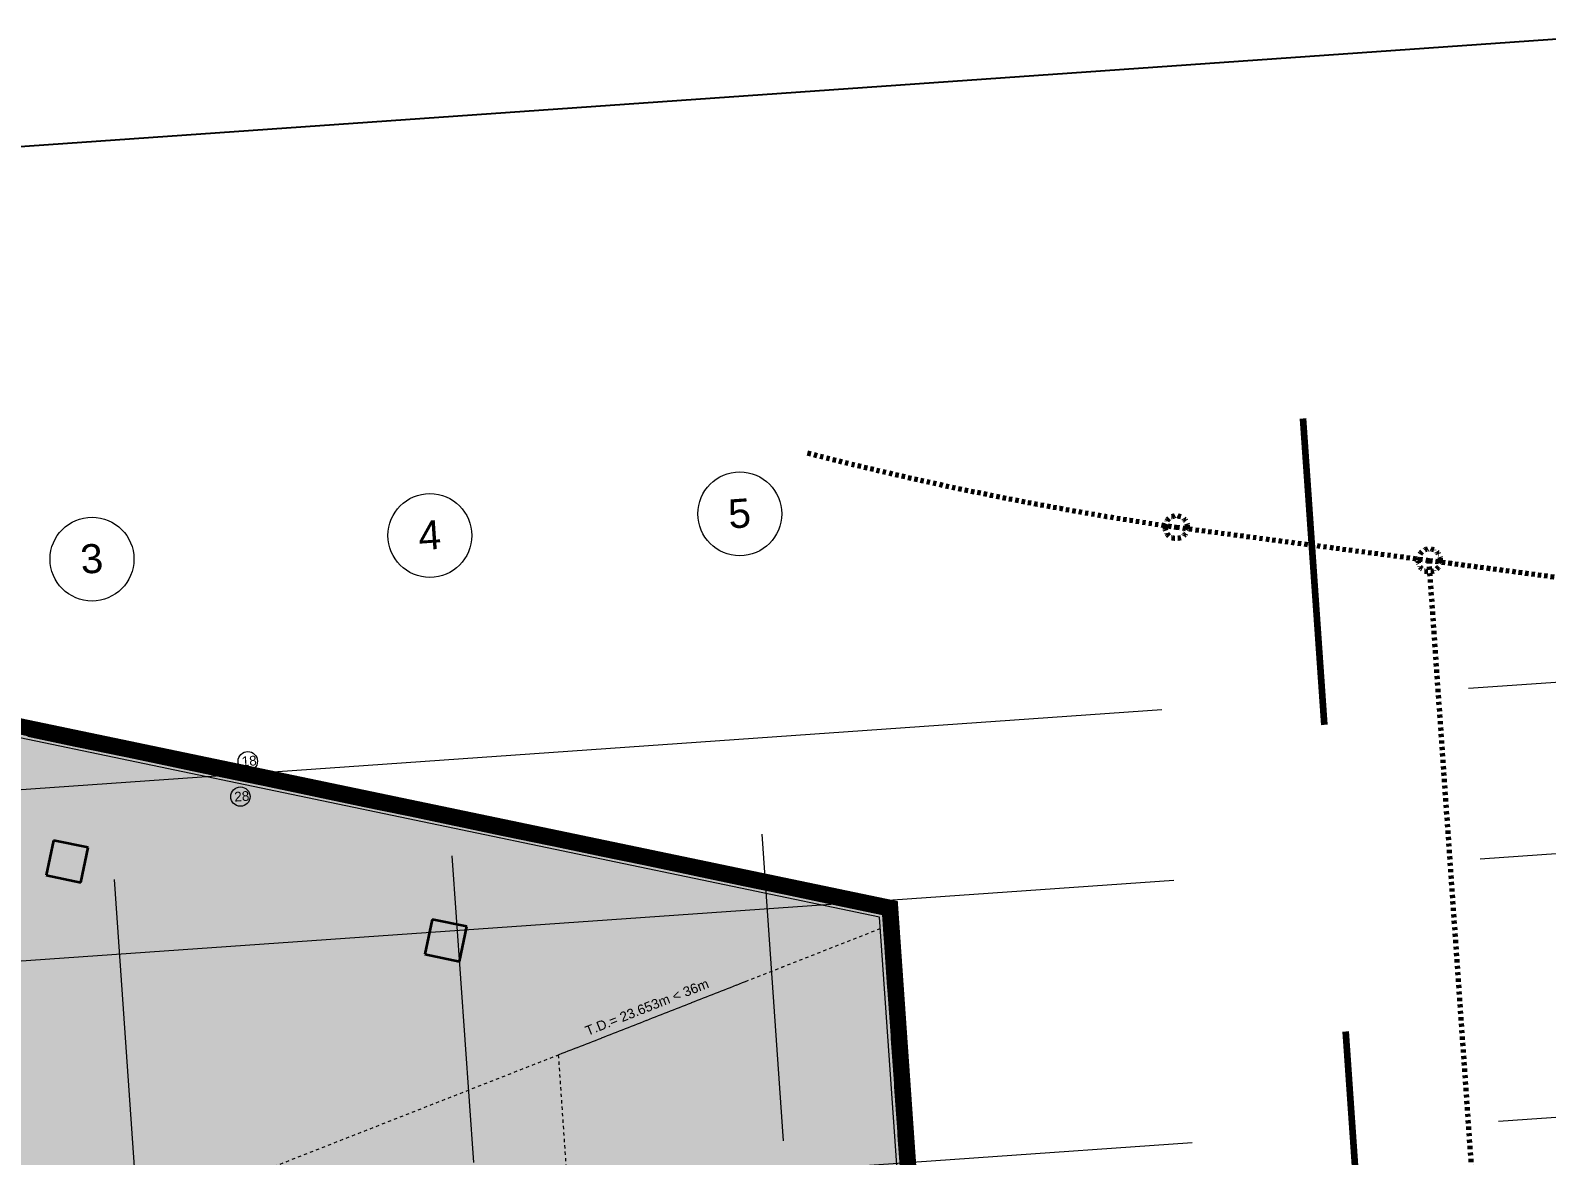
# Model space of a CAD drawing. Header units: millimetres. Extents: x 50357 to 985146, y 723188 to 1803594.
# Drawn here: x 829942.8 to 829989.81, y 817702.2 to 817737.08 of the extents above; entities that cross this region are included whole.
import ezdxf

# ---------------------------------------------------------------- set-up
doc = ezdxf.new("R2010")
doc.units = ezdxf.units.MM
doc.header["$LTSCALE"] = 3
doc.header["$MEASUREMENT"] = 0
for name, pattern in [('Dash', [6.35, 3.175, -3.175]), ('Double dash', [55, 20, -5, 10, -5, 10, -5]), ('Grid Line', [22.225, 12.7, -3.175, 3.175, -3.175]), ('moe', [6, 3, -1, 0, -1, 0, -1])]:
    doc.linetypes.add(name, pattern=pattern)
doc.layers.get('Defpoints').update_dxf_attribs({"color": 32})
for name, color, linetype, lineweight in [('A-ANNO-MATC', 214, 'Dash', 140), ('A-ANNO-NOTE', 131, 'Continuous', 13), ('A-GLAZ-CWMG', 51, 'Continuous', 13), ('C-PROP-LINE', 91, 'Double dash', 25), ('G-ANNO-TEXT', 231, 'Continuous', 9), ('S-GRID', 1, 'Continuous', 9), ('S-GRID-IDEN', 1, 'Continuous', 9)]:
    doc.layers.add(name, color=color, linetype=linetype, lineweight=lineweight)
for name, color, linetype, lineweight, true_color in [('A-FLOR', 7, 'Continuous', 5, 0x6e6e6e), ('A-GENM', 7, 'Continuous', 13, 0x6e6e6e), ('A-WALL', 7, 'Continuous', 13, 0x6e6e6e), ('S-COLS', 7, 'Continuous', 13, 0x6e6e6e)]:
    doc.layers.add(name, color=color, linetype=linetype, lineweight=lineweight, true_color=true_color)
doc.styles.add('Arial', font='arial.ttf', dxfattribs={"height": 2})
doc.styles.add('Arial_1', font='arial.ttf', dxfattribs={"height": 3})

# ---------------------------------------------------------------- blocks, each defined once
blk = doc.blocks.new('DLN_Rectangular Column - STR_Column_1100 x 1100mm-8553966-15_F GBP')
at = {"layer": 'S-COLS'}
blk.add_hatch(color=116, dxfattribs=at).paths.add_polyline_path([(550, -550), (550, 550), (-550, 550), (-550, -550)], flags=0)
at = {"layer": 'S-COLS', "lineweight": 35}
for p, q in [((550, 550), (-550, 550)), ((-550, 550), (-550, -550)), ((550, -550), (550, 550)), ((-550, -550), (550, -550))]:
    blk.add_line(p, q, dxfattribs=at)
blk = doc.blocks.new('Rectangular Mullion - Mullion 100mm x 250mm-6835760-15_F GBP')
at = {"layer": 'A-GLAZ-CWMG'}
blk.add_hatch(color=201, dxfattribs=at).paths.add_polyline_path([(50, -125), (-50, -125), (-50, 125), (50, 125)], flags=0)
for p, q in [((-50, 125), (50, 125)), ((-50, -125), (-50, 125)), ((50, 125), (50, -125)), ((50, -125), (-50, -125))]:
    blk.add_line(p, q, dxfattribs=at)
blk = doc.blocks.new('Rectangular Mullion - Mullion 250mm x 250mm-6965534-15_F GBP')
at = {"layer": 'A-GLAZ-CWMG'}
blk.add_hatch(color=201, dxfattribs=at).paths.add_polyline_path([(-250, -125), (0, -125), (0, 125), (-250, 125)], flags=0)
for p, q in [((0, 125), (-250, 125)), ((-250, 125), (-250, -125)), ((0, -125), (0, 125)), ((-250, -125), (0, -125))]:
    blk.add_line(p, q, dxfattribs=at)
blk = doc.blocks.new('ARC_Polyline - DLN_Polyline-9985574-15_F GBP')
at = {"layer": 'A-GENM', "linetype": 'moe'}
for p, q in [((-642181, 106294), (-646475, 104947)), ((-646475, 104947), (-664122, 99413)), ((-664515, 99290), (-664560, 99276)), ((-664487, 99299), (-664515, 99290)), ((-664425, 99318), (-664487, 99299)), ((-664395, 99328), (-664425, 99318)), ((-664280, 99363), (-664395, 99328)), ((-664250, 99373), (-664280, 99363)), ((-664122, 99413), (-664250, 99373))]:
    blk.add_line(p, q, dxfattribs=at)
at = {"layer": 'A-GENM'}
for p, q in [((-664560, 99276), (-664515, 99290)), ((-664515, 99290), (-664487, 99299)), ((-664487, 99299), (-664436, 99315))]:
    blk.add_line(p, q, dxfattribs=at)
blk = doc.blocks.new('ARC_Polyline - DLN_Polyline-9985595-15_F GBP')
at = {"layer": 'A-GENM', "linetype": 'moe'}
for p, q in [((-642181, 106294), (-652414, 103085)), ((-652414, 103085), (-652417, 95532))]:
    blk.add_line(p, q, dxfattribs=at)
blk = doc.blocks.new('Family - ___-6490589-15_F GBP')
at = {"layer": 'C-PROP-LINE', "color": 250, "lineweight": 70}
for p, q in [((-632160, 118072), (-624408, 116497)), ((-624408, 116497), (-608190, 113203))]:
    blk.add_line(p, q, dxfattribs=at)
blk.add_arc((-609542, 222329), 106683, 251.49506, 257.75997, dxfattribs=at)
blk = doc.blocks.new('Family - ___-6490691-15_F GBP')
at = {"layer": 'C-PROP-LINE', "color": 250, "lineweight": 70}
for centre, start, end in [((-632160, 118072), 176, 356), ((-632160, 118072), 356, 176), ((-624408, 116497), 356, 176), ((-624408, 116497), 176, 356)]:
    blk.add_arc(centre, 350, start, end, dxfattribs=at)
blk = doc.blocks.new('Family - ___-6743618-15_F GBP')
at = {"layer": 'C-PROP-LINE', "color": 250, "lineweight": 70}
for p, q in [((-624406, 62806), (-624414, 116498)), ((-624414, 116498), (-608190, 113203))]:
    blk.add_line(p, q, dxfattribs=at)
blk = doc.blocks.new('Grid - M_Grid Head - Circle-45800-15_F GBP')
at = {"layer": 'S-GRID-IDEN'}
blk.add_circle((0, 0), 6.5, dxfattribs=at)
blk = doc.blocks.new('M_ Tag_Mark Number - 1 TO 200-9929198-15_F GBP')
at = {"layer": 'A-ANNO-NOTE', "lineweight": 9}
blk.add_circle((0, 0), 1.5, dxfattribs=at)

msp = doc.modelspace()

# ---------------------------------------------------------------- hatches: boundary and pattern name
at = {"layer": 'A-FLOR'}
h = msp.add_hatch(color=41, dxfattribs=at)
h.paths.add_polyline_path([(830040.4337, 817673.4764), (830040.336, 817674.873), (830000.4185, 817672.0824), (829999.8435, 817680.3074), (829971.3129, 817678.3129), (829969.1259, 817709.5974), (829934.3283, 817716.8527), (829929.1817, 817713.8587), (829929.6379, 817707.3322), (829930.6355, 817707.4019), (829930.7122, 817706.3046), (829929.7146, 817706.2349), (829930.2063, 817699.202), (829935.0498, 817699.5406), (829935.0487, 817699.5556), (829935.0986, 817699.5591), (829935.1077, 817699.4294), (829935.0578, 817699.4259), (829935.0568, 817699.4409), (829935.0016, 817699.437), (829935.296, 817695.2253), (829935.311, 817695.2263), (829935.3144, 817695.1765), (829935.1848, 817695.1674), (829935.1813, 817695.2173), (829935.1962, 817695.2183), (829935.1877, 817695.3399), (829935.091, 817695.3332), (829935.092, 817695.3182), (829935.0421, 817695.3147), (829935.0411, 817695.3297), (829934.1872, 817695.27), (829934.1882, 817695.255), (829934.1383, 817695.2515), (829934.1373, 817695.2665), (829934.0904, 817695.2632), (829934.0989, 817695.1416), (829934.1139, 817695.1427), (829934.1174, 817695.0928), (829934.1024, 817695.0917), (829934.1621, 817694.2378), (829934.1771, 817694.2389), (829934.1805, 817694.189), (829934.1656, 817694.1879), (829934.1689, 817694.1411), (829934.2157, 817694.1443), (829934.2147, 817694.1593), (829934.2646, 817694.1628), (829934.2656, 817694.1478), (829935.1195, 817694.2075), (829935.1185, 817694.2225), (829935.1684, 817694.226), (829935.1694, 817694.211), (829935.2662, 817694.2178), (829935.2629, 817694.2647), (829935.2479, 817694.2636), (829935.2445, 817694.3135), (829935.3741, 817694.3226), (829935.3776, 817694.2727), (829935.3627, 817694.2716), (829936.0895, 817683.875), (829936.1341, 817683.8781), (829936.1331, 817683.8931), (829936.183, 817683.8966), (829936.192, 817683.7669), (829936.1422, 817683.7634), (829936.1411, 817683.7784), (829931.2084, 817683.4335), (829931.2101, 817683.4086), (829931.3099, 817683.4156), (829932.1363, 817671.5944), (829938.0256, 817672.0061), (829937.9559, 817673.0037), (829939.0532, 817673.0804), (829939.123, 817672.0828), (829947.5187, 817672.6698), (829947.9145, 817667.0086), (830037.904, 817673.2995)], flags=0)
h.paths.add_polyline_path([(829948.5071, 817672.6386), (829948.4303, 817673.7359), (829949.5277, 817673.8126), (829949.6044, 817672.7153), (829949.5334, 817672.7104)], flags=0)
h.paths.add_polyline_path([(829960.0788, 817673.4476), (829958.9815, 817673.3709), (829958.9048, 817674.4682), (829960.0021, 817674.5449)], flags=0)
h.paths.add_polyline_path([(829967.3434, 817677.7396), (829967.2667, 817678.837), (829968.364, 817678.9137), (829968.4407, 817677.8163), (829967.8012, 817677.7716)], flags=0)
h.paths.add_polyline_path([(829933.5145, 817675.6387), (829932.4172, 817675.562), (829932.3405, 817676.6593), (829933.4378, 817676.736)], flags=0)
h.paths.add_polyline_path([(829949.3834, 817683.3508), (829944.146, 817682.9847), (829944.0518, 817684.3314), (829937.1447, 817683.8485), (829937.1457, 817683.8336), (829937.0958, 817683.8301), (829937.0868, 817683.9597), (829937.1366, 817683.9632), (829937.1377, 817683.9483), (829937.5858, 817683.9796), (829936.9967, 817692.406), (829936.9818, 817692.405), (829936.9783, 817692.4549), (829937.108, 817692.4639), (829937.1115, 817692.4141), (829937.0965, 817692.413), (829937.0998, 817692.3661), (829939.1198, 817692.5073), (829939.168, 817691.819), (829939.1879, 817691.8204), (829939.1914, 817691.7705), (829939.1715, 817691.7691), (829939.1739, 817691.7342), (829939.1091, 817691.7297), (829939.1101, 817691.7147), (829939.0752, 817691.7123), (829939.1359, 817690.8444), (829939.1708, 817690.8468), (829939.1718, 817690.8319), (829939.2367, 817690.8364), (829939.2391, 817690.8015), (829939.259, 817690.8029), (829939.2625, 817690.753), (829939.2426, 817690.7516), (829939.2837, 817690.1631), (829939.3506, 817690.1677), (829939.3495, 817690.1827), (829939.3994, 817690.1862), (829939.4085, 817690.0565), (829939.3586, 817690.053), (829939.357, 817690.0679), (829939.2907, 817690.0633), (829939.3779, 817688.8163), (829939.5794, 817688.8304), (829939.5783, 817688.8454), (829939.6282, 817688.8489), (829939.6373, 817688.7192), (829939.5874, 817688.7157), (829939.5864, 817688.7307), (829939.2851, 817688.7096), (829939.2458, 817689.2583), (829937.3264, 817689.1241), (829937.4764, 817686.9793), (829940.7434, 817687.2077), (829940.6318, 817688.8038), (829940.54, 817688.7973), (829940.5411, 817688.7824), (829940.4912, 817688.7789), (829940.4821, 817688.9086), (829940.532, 817688.9121), (829940.5331, 817688.8971), (829941.5326, 817688.967), (829941.5319, 817688.977), (829942.2103, 817689.0244), (829942.211, 817689.0144), (829944.5652, 817689.179), (829944.5529, 817689.3556), (829944.5379, 817689.3545), (829944.5344, 817689.4044), (829944.6641, 817689.4135), (829944.6676, 817689.3636), (829944.6526, 817689.3625), (829944.6719, 817689.0862), (829943.1257, 817688.9781), (829943.2373, 817687.382), (829943.9354, 817687.4308), (829943.9509, 817687.2094), (829943.9658, 817687.2104), (829943.9693, 817687.1605), (829943.8396, 817687.1515), (829943.8361, 817687.2013), (829943.8511, 817687.2024), (829943.8426, 817687.3241), (829941.8977, 817687.1881), (829942.079, 817684.5944), (829943.3263, 817684.6816), (829943.2322, 817686.0284), (829943.9298, 817686.0771), (829943.9213, 817686.1988), (829943.9063, 817686.1978), (829943.9028, 817686.2477), (829944.0325, 817686.2567), (829944.036, 817686.2068), (829944.021, 817686.2058), (829944.1453, 817684.4382), (829944.1922, 817684.4414), (829944.1912, 817684.4564), (829944.241, 817684.4599), (829944.2501, 817684.3302), (829944.2002, 817684.3267), (829944.1992, 817684.3417), (829944.1516, 817684.3384), (829944.2395, 817683.0914), (829949.3764, 817683.4506), (829949.3731, 817683.4974), (829949.3582, 817683.4964), (829949.3547, 817683.5463), (829949.4844, 817683.5553), (829949.4879, 817683.5055), (829949.4729, 817683.5044), (829949.4831, 817683.3578)], flags=0)
h.paths.add_polyline_path([(829949.4212, 817684.4591), (829949.2915, 817684.4501), (829949.288, 817684.4999), (829949.303, 817684.501), (829949.2892, 817684.6975), (829945.2027, 817684.4118), (829945.2038, 817684.3969), (829945.1539, 817684.3934), (829945.1448, 817684.5231), (829945.1947, 817684.5266), (829945.1958, 817684.5116), (829946.2347, 817684.5842), (829946.1665, 817685.5594), (829946.1466, 817685.558), (829946.1431, 817685.6078), (829946.1631, 817685.6092), (829946.1641, 817685.5943), (829946.2639, 817685.6012), (829946.2011, 817686.499), (829946.1013, 817686.4921), (829946.1004, 817686.477), (829946.0824, 817686.4757), (829946.0789, 817686.5256), (829946.0989, 817686.527), (829945.9939, 817688.0283), (829945.974, 817688.0269), (829945.9705, 817688.0768), (829945.9905, 817688.0782), (829945.9915, 817688.0632), (829946.0913, 817688.0702), (829946.0285, 817688.968), (829945.9287, 817688.9611), (829945.9278, 817688.9459), (829945.9098, 817688.9447), (829945.9063, 817688.9946), (829945.9263, 817688.996), (829945.8198, 817690.5197), (829945.6681, 817690.5091), (829945.6692, 817690.4942), (829945.6193, 817690.4907), (829945.6183, 817690.5057), (829944.7643, 817690.446), (829944.7654, 817690.431), (829944.7155, 817690.4275), (829944.7145, 817690.4425), (829944.5778, 817690.4329), (829944.5825, 817690.3661), (829944.5974, 817690.3671), (829944.6009, 817690.3172), (829944.4712, 817690.3082), (829944.4678, 817690.3581), (829944.4827, 817690.3591), (829944.478, 817690.4259), (829940.3611, 817690.1381), (829940.3621, 817690.1232), (829940.3123, 817690.1197), (829940.3032, 817690.2494), (829940.3531, 817690.2529), (829940.3541, 817690.2379), (829940.8798, 817690.2746), (829940.7946, 817691.4937), (829940.7797, 817691.4926), (829940.7762, 817691.5425), (829940.89, 817691.5505), (829940.8302, 817692.4044), (829940.7165, 817692.3964), (829940.713, 817692.4463), (829940.7279, 817692.4473), (829940.716, 817692.6189), (829951.3899, 817693.3651), (829951.3605, 817693.7861), (829951.3455, 817693.785), (829951.342, 817693.8349), (829951.4717, 817693.844), (829951.4752, 817693.7941), (829951.4602, 817693.7931), (829951.5566, 817692.4144), (829951.5766, 817692.4158), (829951.58, 817692.3659), (829951.5601, 817692.3646), (829951.559, 817692.3795), (829951.4593, 817692.3725), (829951.5221, 817691.4747), (829951.6218, 817691.4817), (829951.6226, 817691.4968), (829951.6407, 817691.4981), (829951.6442, 817691.4482), (829951.6243, 817691.4468), (829951.7435, 817689.741), (829951.7635, 817689.7424), (829951.7669, 817689.6925), (829951.747, 817689.6911), (829951.7459, 817689.706), (829951.6462, 817689.6991), (829951.7089, 817688.8013), (829951.8087, 817688.8082), (829951.8077, 817688.8232), (829951.8276, 817688.8246), (829951.8311, 817688.7747), (829951.8111, 817688.7733), (829951.8872, 817687.686), (829952.3508, 817687.7184), (829952.3494, 817687.7383), (829952.3993, 817687.7418), (829952.4007, 817687.7219), (829952.4506, 817687.7253), (829952.453, 817687.6904), (829952.4381, 817687.6894), (829952.4426, 817687.6245), (829952.4077, 817687.6221), (829952.4091, 817687.6022), (829952.3592, 817687.5987), (829952.3578, 817687.6186), (829949.2007, 817687.3979), (829949.4027, 817684.508), (829949.4177, 817684.509), (829949.4191, 817684.4891)], flags=0)
h.paths.add_polyline_path([(829934.772, 817684.0836), (829935.9688, 817684.1673), (829935.2732, 817694.118), (829935.1764, 817694.1112), (829935.1774, 817694.0963), (829935.1276, 817694.0928), (829935.1265, 817694.1078), (829934.2726, 817694.0481), (829934.2736, 817694.0331), (829934.2238, 817694.0296), (829934.2227, 817694.0446), (829930.5846, 817693.7902), (829931.0362, 817687.331), (829931.3354, 817687.3519), (829931.5795, 817683.8604)], flags=0)
h.paths.add_polyline_path([(829948.9571, 817685.0753), (829948.9621, 817685.0756), (829948.4042, 817693.0561), (829944.4139, 817692.7772), (829944.4739, 817691.9193), (829944.4839, 817691.92), (829944.5313, 817691.2416), (829944.5213, 817691.2409), (829944.5708, 817690.5327), (829944.7075, 817690.5422), (829944.7064, 817690.5572), (829944.7563, 817690.5607), (829944.7574, 817690.5457), (829945.6113, 817690.6054), (829945.6102, 817690.6204), (829945.6601, 817690.6239), (829945.6612, 817690.6089), (829945.9126, 817690.6265), (829945.9701, 817689.8035), (829948.6136, 817689.9883), (829948.9567, 817685.0803)], flags=0)
h.paths.add_polyline_path([(829943.4261, 817684.6886), (829944.0239, 817684.7304), (829943.9367, 817685.9774), (829943.3389, 817685.9356), (829943.3757, 817685.4099)], flags=0)
h.paths.add_polyline_path([(829954.6237, 817687.757), (829954.5738, 817687.7535), (829954.5724, 817687.7734), (829954.5375, 817687.771), (829954.5329, 817687.8358), (829954.518, 817687.8348), (829954.5155, 817687.8697), (829954.5654, 817687.8732), (829954.564, 817687.8931), (829954.6139, 817687.8966), (829954.6153, 817687.8767), (829955.0794, 817687.9091), (829955.0034, 817688.9965), (829954.9834, 817688.9951), (829954.9799, 817689.045), (829954.9999, 817689.0464), (829955.0009, 817689.0314), (829955.1007, 817689.0384), (829955.0379, 817689.9362), (829954.9382, 817689.9292), (829954.9392, 817689.9142), (829954.9192, 817689.9128), (829954.9158, 817689.9627), (829954.9357, 817689.9641), (829954.822, 817691.5901), (829954.8021, 817691.5888), (829954.7986, 817691.6386), (829954.8186, 817691.64), (829954.8196, 817691.6251), (829954.9194, 817691.632), (829954.8566, 817692.5298), (829954.7568, 817692.5229), (829954.7579, 817692.5079), (829954.7379, 817692.5065), (829954.7344, 817692.5564), (829954.7544, 817692.5578), (829954.6819, 817693.5952), (829957.6746, 817693.8045), (829957.6441, 817694.2404), (829957.6291, 817694.2393), (829957.6256, 817694.2892), (829957.7553, 817694.2983), (829957.7588, 817694.2484), (829957.7438, 817694.2474), (829958.1788, 817688.0256), (829954.6223, 817687.7769)], flags=0)
h.paths.add_polyline_path([(829940.8431, 817687.2146), (829943.1375, 817687.375), (829943.026, 817688.9711), (829942.2179, 817688.9146), (829942.2186, 817688.9047), (829941.5403, 817688.8573), (829941.5396, 817688.8672), (829940.7316, 817688.8107), (829940.8202, 817687.5425)], flags=0)
h.paths.add_polyline_path([(829937.3194, 817689.2238), (829939.2398, 817689.3581), (829939.197, 817689.9565), (829939.0682, 817689.9475), (829939.0689, 817689.9375), (829938.3906, 817689.8901), (829938.3899, 817689.9001), (829937.2776, 817689.8223)], flags=0)
h.paths.add_polyline_path([(829939.19, 817690.0563), (829939.1909, 817690.0563), (829939.1864, 817690.1076)], flags=0)
h.paths.add_polyline_path([(829943.7728, 817690.4769), (829943.615, 817692.7213), (829943.615, 817692.7211), (829943.7719, 817690.4768)], flags=0)
h.paths.add_polyline_path([(829944.4611, 817690.525), (829944.4711, 817690.5257), (829944.4216, 817691.234), (829944.4116, 817691.2333), (829944.3642, 817691.9116), (829944.3741, 817691.9123), (829944.3142, 817692.7702), (829943.7156, 817692.7284), (829943.8725, 817690.4839)], flags=0)
h.paths.add_polyline_path([(829966.2573, 817693.2767), (829966.1806, 817694.374), (829967.2779, 817694.4507), (829967.3543, 817693.3534), (829966.7151, 817693.3087)], flags=0)
h.paths.add_polyline_path([(829939.0673, 817691.812), (829939.0682, 817691.812), (829939.0262, 817692.4005), (829939.0262, 817692.4003), (829939.0673, 817691.812)], flags=0)
h.paths.add_polyline_path([(829958.1146, 817693.3687), (829958.1146, 817693.3687), (829958.1125, 817693.3992)], flags=0)
h.paths.add_polyline_path([(829957.8884, 817693.3529), (829957.8884, 817693.3529), (829957.9819, 817693.3594)], flags=0)
h.paths.add_polyline_path([(829958.1109, 817693.4267), (829958.1109, 817693.4267), (829958.1092, 817693.4513)], flags=0)
h.paths.add_polyline_path([(829942.6183, 817692.6514), (829942.6183, 817692.6517), (829942.5081, 817692.6437)], flags=0)
h.paths.add_polyline_path([(829937.0298, 817693.3667), (829936.9151, 817693.3587), (829936.9116, 817693.4085), (829936.9266, 817693.4096), (829936.4979, 817699.5416), (829936.0603, 817699.511), (829936.0614, 817699.4961), (829936.0115, 817699.4926), (829936.0024, 817699.6223), (829936.0523, 817699.6257), (829936.0533, 817699.6108), (829946.7878, 817700.3612), (829946.7868, 817700.3762), (829946.8366, 817700.3797), (829946.8457, 817700.25), (829946.7958, 817700.2465), (829946.7948, 817700.2615), (829946.6481, 817700.2512), (829946.9685, 817695.6684), (829946.9835, 817695.6694), (829946.987, 817695.6195), (829946.8573, 817695.6105), (829946.8538, 817695.6604), (829946.8688, 817695.6614), (829946.5482, 817700.2442), (829943.6056, 817700.0385), (829943.6928, 817698.7912), (829944.859, 817698.8747), (829944.8543, 817698.9526), (829945.113, 817698.97), (829945.1185, 817698.8909), (829946.2862, 817698.9725), (829946.199, 817700.2198), (829946.5482, 817700.2442), (829946.8393, 817696.0794), (829946.4904, 817696.055), (829946.5898, 817694.6335), (829946.9239, 817694.6568), (829946.9205, 817694.7067), (829947.0501, 817694.7158), (829947.0536, 817694.6659), (829947.2851, 817694.6821), (829947.284, 817694.697), (829947.3339, 817694.7005), (829947.343, 817694.5708), (829947.2931, 817694.5673), (829947.292, 817694.5823), (829940.5116, 817694.1083), (829940.4988, 817694.2798), (829940.4846, 817694.2788), (829940.4811, 817694.3287), (829940.595, 817694.3367), (829940.5353, 817695.1906), (829940.4214, 817695.1826), (829940.418, 817695.2325), (829940.4329, 817695.2335), (829940.3974, 817695.7293), (829938.9019, 817695.6247), (829938.9436, 817695.0292), (829938.9585, 817695.0302), (829938.962, 817694.9804), (829938.8464, 817694.9723), (829938.907, 817694.1184), (829939.0217, 817694.1264), (829939.0252, 817694.0766), (829939.0102, 817694.0755), (829939.0152, 817694.0037), (829936.9952, 817693.8625), (829937.0263, 817693.4166), (829937.0413, 817693.4176), (829937.0448, 817693.3677)], flags=0)
h.paths.add_polyline_path([(829951.2788, 817694.7387), (829951.2754, 817694.7886), (829951.2903, 817694.7896), (829951.2853, 817694.8615), (829948.2956, 817694.6525), (829948.2966, 817694.6375), (829948.2468, 817694.634), (829948.2377, 817694.7637), (829948.2846, 817694.767), (829947.8951, 817700.3384), (829947.7983, 817700.3316), (829947.7994, 817700.3166), (829947.7495, 817700.3132), (829947.7404, 817700.4428), (829947.7903, 817700.4463), (829947.7914, 817700.4314), (829951.4442, 817700.6867), (829951.4428, 817700.7067), (829951.4927, 817700.7102), (829951.4941, 817700.6902), (829951.529, 817700.6927), (829951.5336, 817700.6278), (829951.5485, 817700.6289), (829951.551, 817700.5939), (829951.5011, 817700.5905), (829951.5025, 817700.5705), (829951.4526, 817700.567), (829951.4512, 817700.587), (829950.9875, 817700.5546), (829951.0688, 817699.3924), (829951.0887, 817699.3938), (829951.0922, 817699.3439), (829951.0723, 817699.3425), (829951.0712, 817699.3575), (829950.9715, 817699.3505), (829951.0342, 817698.4527), (829951.134, 817698.4597), (829951.133, 817698.4746), (829951.1529, 817698.476), (829951.1564, 817698.4261), (829951.1364, 817698.4248), (829951.2536, 817696.7488), (829951.2735, 817696.7502), (829951.277, 817696.7004), (829951.2571, 817696.699), (829951.256, 817696.7139), (829951.1563, 817696.707), (829951.219, 817695.8091), (829951.3188, 817695.8161), (829951.3178, 817695.8311), (829951.3377, 817695.8325), (829951.3412, 817695.7826), (829951.3212, 817695.7812), (829951.3901, 817694.7966), (829951.405, 817694.7977), (829951.4085, 817694.7478), (829951.2938, 817694.7398)], flags=0)
h.paths.add_polyline_path([(829957.5774, 817695.1941), (829957.5625, 817695.193), (829957.559, 817695.2429), (829957.5739, 817695.2439), (829957.57, 817695.3008), (829954.5773, 817695.0916), (829954.5135, 817696.0044), (829954.4935, 817696.003), (829954.49, 817696.0528), (829954.51, 817696.0542), (829954.511, 817696.0393), (829954.6108, 817696.0463), (829954.548, 817696.9441), (829954.4482, 817696.9371), (829954.4475, 817696.922), (829954.4293, 817696.9207), (829954.4259, 817696.9706), (829954.4458, 817696.972), (829954.3199, 817698.7726), (829954.3, 817698.7712), (829954.2965, 817698.8211), (829954.3164, 817698.8225), (829954.3175, 817698.8075), (829954.4172, 817698.8145), (829954.3545, 817699.7123), (829954.2547, 817699.7053), (829954.2558, 817699.6904), (829954.2358, 817699.689), (829954.2323, 817699.7389), (829954.2523, 817699.7402), (829954.1798, 817700.7777), (829953.7157, 817700.7453), (829953.7171, 817700.7253), (829953.6672, 817700.7218), (829953.6658, 817700.7418), (829953.6159, 817700.7383), (829953.6135, 817700.7732), (829953.6284, 817700.7743), (829953.6239, 817700.8391), (829953.6588, 817700.8415), (829953.6574, 817700.8615), (829953.7073, 817700.865), (829953.7087, 817700.845), (829957.2652, 817701.0937), (829957.6737, 817695.2509), (829957.6887, 817695.252), (829957.6921, 817695.2021), (829957.6772, 817695.201)], flags=0)
h.paths.add_polyline_path([(829937.6665, 817694.0096), (829937.7862, 817694.018), (829937.7026, 817695.2151), (829937.2038, 817695.1802), (829937.2875, 817693.9831), (829937.5702, 817694.0029)], flags=0)
h.paths.add_polyline_path([(829941.7507, 817694.2952), (829941.7516, 817694.2952), (829941.7438, 817694.3946)], flags=0)
h.paths.add_polyline_path([(829930.5776, 817693.89), (829934.0691, 817694.1341), (829934.0658, 817694.181), (829934.0509, 817694.1799), (829934.0474, 817694.2298), (829934.0623, 817694.2308), (829934.0026, 817695.0848), (829933.9877, 817695.0837), (829933.9842, 817695.1336), (829933.9992, 817695.1346), (829933.9907, 817695.2562), (829932.7437, 817695.1691), (829932.4787, 817698.9599), (829930.5334, 817698.8239), (829930.6816, 817696.704), (829930.3824, 817696.6831)], flags=0)
h.paths.add_polyline_path([(829935.1422, 817695.437), (829935.1808, 817695.4397), (829934.9227, 817699.1308), (829932.5784, 817698.9669), (829932.8365, 817695.2758), (829934.1303, 817695.3662), (829934.1293, 817695.3812), (829934.1792, 817695.3847), (829934.1802, 817695.3697), (829935.0341, 817695.4294), (829935.0331, 817695.4444), (829935.083, 817695.4479), (829935.084, 817695.4329)], flags=0)
h.paths.add_polyline_path([(829940.3894, 817695.844), (829940.3902, 817695.8441), (829940.366, 817696.1786)], flags=0)
h.paths.add_polyline_path([(829940.4213, 817696.8336), (829941.0199, 817696.8755), (829940.952, 817697.8466), (829940.942, 817697.8459), (829940.8946, 817698.5242), (829940.9045, 817698.5249), (829940.8333, 817699.544), (829940.2348, 817699.5021), (829940.3972, 817697.1789)], flags=0)
h.paths.add_polyline_path([(829944.8991, 817698.8755), (829945.0786, 817698.8886), (829945.0758, 817698.928), (829944.8963, 817698.9154), (829944.8987, 817698.8805)], flags=0)
h.paths.add_polyline_path([(829940.1976, 817698.5873), (829940.1985, 817698.5874), (829940.1785, 817698.861)], flags=0)
h.paths.add_polyline_path([(829965.7479, 817700.5589), (829965.6712, 817701.6562), (829966.7685, 817701.733), (829966.8452, 817700.6356), (829966.206, 817700.5909)], flags=0)
h.paths.add_polyline_path([(829940.1527, 817699.2301), (829940.1535, 817699.2302), (829940.135, 817699.4833)], flags=0)
h.paths.add_polyline_path([(829956.1066, 817708.2259), (829955.0297, 817708.4504), (829955.2542, 817709.5272), (829956.3311, 817709.3027), (829956.2042, 817708.694)], flags=0)
h.paths.add_polyline_path([(829944.368, 817710.6734), (829943.2911, 817710.8979), (829943.5157, 817711.9747), (829944.5925, 817711.7502)], flags=0)
h.paths.add_polyline_path([(829935.3501, 817711.9418), (829934.2528, 817711.8651), (829934.1761, 817712.9624), (829935.2734, 817713.0391)], flags=0)
at = {"layer": 'A-WALL'}
for color, points in [(41, [(829969.2276, 817709.5761), (829969.2204, 817709.6798), (829934.3112, 817716.9584), (829934.1819, 817716.8832), (829969.2248, 817709.5767)]), (121, [(829944.1945, 817714.8977), (829944.22, 817715.0201), (829942.8495, 817715.3058), (829942.824, 817715.1835)]), (131, [(829944.22, 817715.0201), (829944.2455, 817715.1425), (829942.875, 817715.4282), (829942.8495, 817715.3058)]), (131, [(829945.6884, 817714.7139), (829945.7139, 817714.8363), (829944.3434, 817715.122), (829944.3179, 817714.9997)]), (121, [(829945.6629, 817714.5916), (829945.6884, 817714.7139), (829944.3179, 817714.9997), (829944.2924, 817714.8773)]), (121, [(829947.1313, 817714.2854), (829947.1568, 817714.4078), (829945.7863, 817714.6935), (829945.7608, 817714.5711), (829946.6195, 817714.3921)]), (131, [(829947.1568, 817714.4078), (829947.1824, 817714.5301), (829945.8118, 817714.8159), (829945.7863, 817714.6935), (829946.6104, 817714.5217)]), (121, [(829948.5998, 817713.9792), (829948.6253, 817714.1016), (829947.2547, 817714.3873), (829947.2292, 817714.265)]), (131, [(829948.6253, 817714.1016), (829948.6508, 817714.224), (829947.2803, 817714.5097), (829947.2547, 817714.3873)]), (131, [(829950.0937, 817713.7954), (829950.1192, 817713.9178), (829948.7487, 817714.2035), (829948.7232, 817714.0812)]), (121, [(829950.0682, 817713.6731), (829950.0937, 817713.7954), (829948.7232, 817714.0812), (829948.6976, 817713.9588)]), (121, [(829951.5366, 817713.3669), (829951.5621, 817713.4893), (829950.1916, 817713.775), (829950.1661, 817713.6526)]), (131, [(829951.5621, 817713.4893), (829951.5876, 817713.6116), (829950.2171, 817713.8974), (829950.1916, 817713.775)]), (121, [(829953.005, 817713.0607), (829953.0305, 817713.1831), (829951.66, 817713.4688), (829951.6345, 817713.3465)]), (131, [(829953.0305, 817713.1831), (829953.056, 817713.3055), (829951.6855, 817713.5912), (829951.66, 817713.4688)]), (121, [(829954.4734, 817712.7546), (829954.499, 817712.8769), (829953.1284, 817713.1627), (829953.1029, 817713.0403)]), (131, [(829954.499, 817712.8769), (829954.5245, 817712.9993), (829953.1539, 817713.285), (829953.1284, 817713.1627)]), (121, [(829955.9419, 817712.4484), (829955.9674, 817712.5708), (829954.5968, 817712.8565), (829954.5713, 817712.7341)]), (131, [(829955.9674, 817712.5708), (829955.9929, 817712.6931), (829954.6224, 817712.9789), (829954.5968, 817712.8565)]), (121, [(829957.4103, 817712.1422), (829957.4358, 817712.2646), (829956.0653, 817712.5503), (829956.0398, 817712.428)]), (131, [(829957.4358, 817712.2646), (829957.4613, 817712.387), (829956.0908, 817712.6727), (829956.0653, 817712.5503)]), (121, [(829958.8787, 817711.836), (829958.9042, 817711.9584), (829957.5337, 817712.2442), (829957.5082, 817712.1218)]), (131, [(829958.9042, 817711.9584), (829958.9297, 817712.0808), (829957.5592, 817712.3665), (829957.5337, 817712.2442)]), (121, [(829960.3471, 817711.5299), (829960.3726, 817711.6522), (829959.0021, 817711.938), (829958.9766, 817711.8156)]), (131, [(829960.3726, 817711.6522), (829960.3982, 817711.7746), (829959.0276, 817712.0604), (829959.0021, 817711.938)]), (131, [(829961.8411, 817711.3461), (829961.8666, 817711.4685), (829960.496, 817711.7542), (829960.4705, 817711.6318)]), (121, [(829961.8155, 817711.2237), (829961.8411, 817711.3461), (829960.4705, 817711.6318), (829960.445, 817711.5095)]), (121, [(829963.284, 817710.9175), (829963.3095, 817711.0399), (829961.939, 817711.3257), (829961.9134, 817711.2033)]), (131, [(829963.3095, 817711.0399), (829963.335, 817711.1623), (829961.9645, 817711.448), (829961.939, 817711.3257)]), (121, [(829964.7524, 817710.6114), (829964.7779, 817710.7337), (829963.4074, 817711.0195), (829963.3819, 817710.8971)]), (131, [(829964.7779, 817710.7337), (829964.8034, 817710.8561), (829963.4329, 817711.1419), (829963.4074, 817711.0195)]), (131, [(829966.2463, 817710.4276), (829966.2718, 817710.5499), (829964.9013, 817710.8357), (829964.8758, 817710.7133), (829965.5076, 817710.5816)]), (121, [(829966.2208, 817710.3052), (829966.2463, 817710.4276), (829964.8758, 817710.7133), (829964.8503, 817710.591), (829965.5166, 817710.452)]), (121, [(829967.6892, 817709.999), (829967.7147, 817710.1214), (829966.3442, 817710.4072), (829966.3187, 817710.2848)]), (131, [(829967.7147, 817710.1214), (829967.7403, 817710.2438), (829966.3697, 817710.5295), (829966.3442, 817710.4072)]), (121, [(829969.2176, 817709.6804), (829969.2431, 817709.8027), (829967.8126, 817710.101), (829967.7871, 817709.9786)]), (131, [(829969.2431, 817709.8027), (829969.2686, 817709.9251), (829967.8382, 817710.2234), (829967.8126, 817710.101)]), (41, [(829971.4057, 817678.4196), (829969.2276, 817709.5761), (829969.1259, 817709.5974), (829971.3059, 817678.4126)]), (121, [(829969.3978, 817708.9339), (829969.3475, 817709.6532), (829969.2228, 817709.6445), (829969.2731, 817708.9251)]), (131, [(829969.3978, 817708.9339), (829969.5225, 817708.9426), (829969.4722, 817709.6619), (829969.3475, 817709.6532)]), (121, [(829969.5024, 817707.4375), (829969.4048, 817708.8341), (829969.2801, 817708.8254), (829969.3777, 817707.4288)]), (131, [(829969.5024, 817707.4375), (829969.6271, 817707.4462), (829969.5295, 817708.8428), (829969.4048, 817708.8341), (829969.4496, 817708.1928)]), (121, [(829969.607, 817705.9412), (829969.5094, 817707.3377), (829969.3847, 817707.329), (829969.4823, 817705.9324)]), (131, [(829969.7317, 817705.9499), (829969.6341, 817707.3465), (829969.5094, 817707.3377), (829969.607, 817705.9412)]), (121, [(829969.7116, 817704.4448), (829969.614, 817705.8414), (829969.4893, 817705.8327), (829969.5869, 817704.4361)]), (131, [(829969.7116, 817704.4448), (829969.8363, 817704.4535), (829969.7387, 817705.8501), (829969.614, 817705.8414)]), (121, [(829969.8162, 817702.9485), (829969.7186, 817704.345), (829969.5939, 817704.3363), (829969.6915, 817702.9397)]), (131, [(829969.9409, 817702.9572), (829969.8433, 817704.3538), (829969.7186, 817704.345), (829969.8162, 817702.9485)]), (121, [(829969.9208, 817701.4521), (829969.8232, 817702.8487), (829969.6985, 817702.84), (829969.7961, 817701.4434)]), (131, [(829970.0455, 817701.4608), (829969.9479, 817702.8574), (829969.8232, 817702.8487), (829969.9208, 817701.4521)])]:
    msp.add_hatch(color=color, dxfattribs=at).paths.add_polyline_path(points, flags=0)

# ---------------------------------------------------------------- linework, layer by layer
at = {"const_width": 0.5}
msp.add_lwpolyline([(829934.2684, 817717.2227), (829969.4566, 817709.8859), (829971.6376, 817678.6864), (829999.5697, 817680.6391), (829997.8747, 817704.8849), (830038.3908, 817707.7173), (830040.8072, 817673.1516), (829932.2073, 817665.5597), (829928.8173, 817714.0517)], close=True, dxfattribs=at)
at = {"layer": 'A-ANNO-MATC'}
msp.add_line((829982.245, 817725.0555), (829986.6888, 817661.4897), dxfattribs=at)
at = {"layer": 'A-WALL'}
for p, q in [((829969.1259, 817709.5974), (829934.3283, 817716.8527)), ((829942.875, 817715.4282), (829942.824, 817715.1835)), ((829942.824, 817715.1835), (829944.1945, 817714.8977)), ((829942.8495, 817715.3058), (829944.22, 817715.0201)), ((829944.2455, 817715.1425), (829942.875, 817715.4282)), ((829944.1945, 817714.8977), (829944.2455, 817715.1425)), ((829944.3434, 817715.122), (829944.2924, 817714.8773)), ((829945.7139, 817714.8363), (829944.3434, 817715.122)), ((829944.2924, 817714.8773), (829945.6629, 817714.5916)), ((829944.3179, 817714.9997), (829945.6884, 817714.7139)), ((829945.6629, 817714.5916), (829945.7139, 817714.8363)), ((829945.8118, 817714.8159), (829945.7608, 817714.5711)), ((829945.7608, 817714.5711), (829947.1313, 817714.2854)), ((829945.7863, 817714.6935), (829947.1568, 817714.4078)), ((829947.1824, 817714.5301), (829945.8118, 817714.8159)), ((829947.1313, 817714.2854), (829947.1824, 817714.5301)), ((829947.2803, 817714.5097), (829947.2292, 817714.265)), ((829947.2292, 817714.265), (829948.5998, 817713.9792)), ((829947.2547, 817714.3873), (829948.6253, 817714.1016)), ((829948.6508, 817714.224), (829947.2803, 817714.5097)), ((829948.5998, 817713.9792), (829948.6508, 817714.224)), ((829948.7487, 817714.2035), (829948.6976, 817713.9588)), ((829950.1192, 817713.9178), (829948.7487, 817714.2035)), ((829948.6976, 817713.9588), (829950.0682, 817713.6731)), ((829948.7232, 817714.0812), (829950.0937, 817713.7954)), ((829950.0682, 817713.6731), (829950.1192, 817713.9178)), ((829950.2171, 817713.8974), (829950.1661, 817713.6526)), ((829950.1661, 817713.6526), (829951.5366, 817713.3669)), ((829950.1916, 817713.775), (829951.5621, 817713.4893)), ((829951.5876, 817713.6116), (829950.2171, 817713.8974)), ((829951.5366, 817713.3669), (829951.5876, 817713.6116)), ((829951.6855, 817713.5912), (829951.6345, 817713.3465)), ((829951.6345, 817713.3465), (829953.005, 817713.0607)), ((829951.66, 817713.4688), (829953.0305, 817713.1831)), ((829953.056, 817713.3055), (829951.6855, 817713.5912)), ((829953.005, 817713.0607), (829953.056, 817713.3055)), ((829953.1539, 817713.285), (829953.1029, 817713.0403)), ((829953.1284, 817713.1627), (829954.499, 817712.8769)), ((829954.5245, 817712.9993), (829953.1539, 817713.285)), ((829953.1029, 817713.0403), (829954.4734, 817712.7546)), ((829954.4734, 817712.7546), (829954.5245, 817712.9993)), ((829954.6224, 817712.9789), (829954.5713, 817712.7341)), ((829954.5713, 817712.7341), (829955.9419, 817712.4484)), ((829954.5968, 817712.8565), (829955.9674, 817712.5708)), ((829955.9929, 817712.6931), (829954.6224, 817712.9789)), ((829955.9419, 817712.4484), (829955.9929, 817712.6931)), ((829956.0908, 817712.6727), (829956.0398, 817712.428)), ((829956.0398, 817712.428), (829957.4103, 817712.1422)), ((829956.0653, 817712.5503), (829957.4358, 817712.2646)), ((829957.4613, 817712.387), (829956.0908, 817712.6727)), ((829957.4103, 817712.1422), (829957.4613, 817712.387)), ((829957.5592, 817712.3665), (829957.5082, 817712.1218)), ((829957.5337, 817712.2442), (829958.9042, 817711.9584)), ((829958.9297, 817712.0808), (829957.5592, 817712.3665)), ((829957.5082, 817712.1218), (829958.8787, 817711.836)), ((829958.8787, 817711.836), (829958.9297, 817712.0808)), ((829959.0276, 817712.0604), (829958.9766, 817711.8156)), ((829958.9766, 817711.8156), (829960.3471, 817711.5299)), ((829959.0021, 817711.938), (829960.3726, 817711.6522)), ((829960.3982, 817711.7746), (829959.0276, 817712.0604)), ((829960.3471, 817711.5299), (829960.3982, 817711.7746)), ((829960.496, 817711.7542), (829960.445, 817711.5095)), ((829961.8666, 817711.4685), (829960.496, 817711.7542)), ((829960.445, 817711.5095), (829961.8155, 817711.2237)), ((829960.4705, 817711.6318), (829961.8411, 817711.3461)), ((829961.8155, 817711.2237), (829961.8666, 817711.4685)), ((829961.9645, 817711.448), (829961.9134, 817711.2033)), ((829961.939, 817711.3257), (829963.3095, 817711.0399)), ((829963.335, 817711.1623), (829961.9645, 817711.448)), ((829961.9134, 817711.2033), (829963.284, 817710.9175)), ((829963.284, 817710.9175), (829963.335, 817711.1623)), ((829963.4329, 817711.1419), (829963.3819, 817710.8971)), ((829963.3819, 817710.8971), (829964.7524, 817710.6114)), ((829963.4074, 817711.0195), (829964.7779, 817710.7337)), ((829964.8034, 817710.8561), (829963.4329, 817711.1419)), ((829964.7524, 817710.6114), (829964.8034, 817710.8561)), ((829964.9013, 817710.8357), (829964.8503, 817710.591)), ((829966.2718, 817710.5499), (829964.9013, 817710.8357)), ((829964.8503, 817710.591), (829966.2208, 817710.3052)), ((829964.8758, 817710.7133), (829966.2463, 817710.4276)), ((829966.2208, 817710.3052), (829966.2718, 817710.5499)), ((829966.3697, 817710.5295), (829966.3187, 817710.2848)), ((829966.3442, 817710.4072), (829967.7147, 817710.1214)), ((829967.7403, 817710.2438), (829966.3697, 817710.5295)), ((829966.3187, 817710.2848), (829967.6892, 817709.999)), ((829967.6892, 817709.999), (829967.7403, 817710.2438)), ((829967.8382, 817710.2234), (829967.7871, 817709.9786)), ((829967.7871, 817709.9786), (829969.2176, 817709.6804)), ((829967.8126, 817710.101), (829969.2431, 817709.8027)), ((829969.2686, 817709.9251), (829967.8382, 817710.2234)), ((829969.2176, 817709.6804), (829969.2686, 817709.9251)), ((829971.3129, 817678.3129), (829969.1259, 817709.5974)), ((829969.2204, 817709.6798), (829969.2731, 817708.9251)), ((829969.4722, 817709.6619), (829969.2228, 817709.6445)), ((829969.3475, 817709.6532), (829969.3978, 817708.9339)), ((829969.5225, 817708.9426), (829969.4722, 817709.6619)), ((829969.2731, 817708.9251), (829969.5225, 817708.9426)), ((829969.5295, 817708.8428), (829969.2801, 817708.8254)), ((829969.2801, 817708.8254), (829969.3777, 817707.4288)), ((829969.4048, 817708.8341), (829969.5024, 817707.4375)), ((829969.6271, 817707.4462), (829969.5295, 817708.8428)), ((829969.3777, 817707.4288), (829969.6271, 817707.4462)), ((829969.6341, 817707.3465), (829969.3847, 817707.329)), ((829969.3847, 817707.329), (829969.4823, 817705.9324)), ((829969.5094, 817707.3377), (829969.607, 817705.9412)), ((829969.7317, 817705.9499), (829969.6341, 817707.3465)), ((829969.4823, 817705.9324), (829969.7317, 817705.9499)), ((829969.7387, 817705.8501), (829969.4893, 817705.8327)), ((829969.4893, 817705.8327), (829969.5869, 817704.4361)), ((829969.614, 817705.8414), (829969.7116, 817704.4448)), ((829969.8363, 817704.4535), (829969.7387, 817705.8501)), ((829969.5869, 817704.4361), (829969.8363, 817704.4535)), ((829969.8433, 817704.3538), (829969.5939, 817704.3363)), ((829969.5939, 817704.3363), (829969.6915, 817702.9397)), ((829969.7186, 817704.345), (829969.8162, 817702.9485)), ((829969.9409, 817702.9572), (829969.8433, 817704.3538)), ((829969.6915, 817702.9397), (829969.9409, 817702.9572)), ((829969.9479, 817702.8574), (829969.6985, 817702.84)), ((829969.6985, 817702.84), (829970.0054, 817698.4507)), ((829969.8232, 817702.8487), (829969.9208, 817701.4521)), ((829970.0455, 817701.4608), (829969.9479, 817702.8574))]:
    msp.add_line(p, q, dxfattribs=at)
at = {"layer": 'Defpoints', "elevation": 0.0001}
msp.add_lwpolyline([(829577.5895, 818417.7788), (830281.8174, 818467.0097), (830331.1975, 817760.6489), (829626.9695, 817711.418)], close=True, dxfattribs=at)
at = {"layer": 'S-GRID', "linetype": 'Grid Line'}
for p, q in [((829969.4735, 817655.1541), (829964.8843, 817720.8001)), ((830044.3921, 817720.6673), (829921.7274, 817712.0921)), ((829959.8669, 817654.4825), (829955.2777, 817720.1285)), ((829949.3925, 817653.7503), (829944.8033, 817719.3963)), ((830044.7617, 817715.3802), (829922.097, 817706.805)), ((830045.33, 817707.2501), (829922.6654, 817698.6749))]:
    msp.add_line(p, q, dxfattribs=at)

# ---------------------------------------------------------------- block references
at = {"layer": 'A-ANNO-NOTE', "lineweight": 9, "xscale": 0.2, "yscale": 0.2, "zscale": 0.2, "rotation": 3.998908534025935}
for p in [(829949.5419, 817714.4285), (829949.3133, 817713.3321)]:
    msp.add_blockref('M_ Tag_Mark Number - 1 TO 200-9929198-15_F GBP', p, dxfattribs=at)
at = {"layer": 'A-GENM', "xscale": 0.001, "yscale": 0.001, "zscale": 0.001, "rotation": 3.998908534025935}
msp.add_blockref('ARC_Polyline - DLN_Polyline-9985574-15_F GBP', (830617.181, 817647.9845), dxfattribs=at)
at = {"layer": 'A-GENM', "linetype": 'moe', "xscale": 0.001, "yscale": 0.001, "zscale": 0.001, "rotation": 3.998908534025935}
msp.add_blockref('ARC_Polyline - DLN_Polyline-9985595-15_F GBP', (830617.181, 817647.9845), dxfattribs=at)
at = {"layer": 'A-GLAZ-CWMG', "extrusion": (0, 0, -1), "xscale": 0.001, "yscale": 0.001, "zscale": 0.001}
for p, rotation in [((-829942.8005, 817715.3161), 11.77749971476035), ((-829944.2689, 817715.0099), 11.77749971476035), ((-829945.7374, 817714.7037), 11.77749971476035), ((-829947.2058, 817714.3976), 11.77749971476035), ((-829948.6742, 817714.0914), 11.77749971476035), ((-829950.1426, 817713.7852), 11.77749971476035), ((-829951.6111, 817713.479), 11.77749971476035), ((-829953.0795, 817713.1729), 11.77749971476035), ((-829954.5479, 817712.8667), 11.77749971476035), ((-829956.0163, 817712.5605), 11.77749971476035), ((-829957.4847, 817712.2544), 11.77749971476035), ((-829958.9532, 817711.9482), 11.77749971476035), ((-829960.4216, 817711.642), 11.77749971476035), ((-829961.89, 817711.3359), 11.77749971476035), ((-829963.3584, 817711.0297), 11.77749971476035), ((-829964.8268, 817710.7235), 11.77749971476035), ((-829966.2953, 817710.4174), 11.77749971476035), ((-829967.7637, 817710.1112), 11.77749971476035), ((-829969.4013, 817708.884), 86.00109146597384), ((-829969.5059, 817707.3876), 86.00109146597384), ((-829969.6105, 817705.8913), 86.00109146597384), ((-829969.7151, 817704.3949), 86.00109146597384), ((-829969.8197, 817702.8986), 86.00109146597384)]:
    msp.add_blockref('Rectangular Mullion - Mullion 100mm x 250mm-6835760-15_F GBP', p, dxfattribs=dict(at, rotation=rotation))
at = {"layer": 'A-GLAZ-CWMG', "xscale": 0.001, "yscale": 0.001, "zscale": 0.001, "rotation": 348.2225002852397}
msp.add_blockref('Rectangular Mullion - Mullion 250mm x 250mm-6965534-15_F GBP', (829969.4879, 817709.7517), dxfattribs=at)
at = {"layer": 'C-PROP-LINE', "color": 250, "lineweight": 70, "xscale": 0.001, "yscale": 0.001, "zscale": 0.001, "rotation": 3.998908534025935}
for name in ['Family - ___-6490589-15_F GBP', 'Family - ___-6490691-15_F GBP', 'Family - ___-6743618-15_F GBP']:
    msp.add_blockref(name, (830617.181, 817647.9845), dxfattribs=at)
at = {"layer": 'S-COLS'}
for p, xscale, yscale, zscale, rotation in [((829943.9418, 817711.3241), 0.0009999999999999998, 0.0009999999999999998, 0.0009999999999999998, 348.2225002852458), ((829955.6804, 817708.8766), 0.001, 0.001, 0.001, 348.2225002852386)]:
    msp.add_blockref('DLN_Rectangular Column - STR_Column_1100 x 1100mm-8553966-15_F GBP', p, dxfattribs=dict(at, xscale=xscale, yscale=yscale, zscale=zscale, rotation=rotation))
at = {"layer": 'S-GRID-IDEN', "xscale": 0.1999999999999999, "yscale": 0.1999999999999999, "zscale": 0.1999999999999999, "rotation": 3.998908534025935}
for p in [(829964.7936, 817722.0969), (829955.1871, 817721.4253), (829944.7126, 817720.6931)]:
    msp.add_blockref('Grid - M_Grid Head - Circle-45800-15_F GBP', p, dxfattribs=at)

# ---------------------------------------------------------------- texts
at = {"layer": 'A-ANNO-NOTE', "lineweight": 9, "char_height": 0.3, "width": 0.461772, "attachment_point": 1, "rotation": 3.99891, "style": 'Arial'}
for s, insert in [('18', (829949.3414, 817714.5718)), ('28', (829949.1127, 817713.4754))]:
    msp.add_mtext(s, dxfattribs=dict(at, insert=insert))
at = {"layer": 'G-ANNO-TEXT', "color": 7, "insert": (829959.967, 817706.194), "char_height": 0.3, "width": 4.027678, "attachment_point": 1, "rotation": 21.66409, "style": 'Arial'}
msp.add_mtext('T.D.= 23.653m < 36m', dxfattribs=at)
at = {"layer": 'S-GRID-IDEN', "char_height": 0.9, "width": 0.849789, "attachment_point": 1, "rotation": 3.99891, "style": 'Arial_1'}
for s, insert in [('\\fArial|b0|i0|c134|p34|;5', (829964.4048, 817722.536)), ('\\fArial|b0|i0|c134|p34|;4', (829954.7983, 817721.8644)), ('\\fArial|b0|i0|c134|p34|;3', (829944.3238, 817721.1322))]:
    msp.add_mtext(s, dxfattribs=dict(at, insert=insert))

doc.saveas('drawing.dxf')
